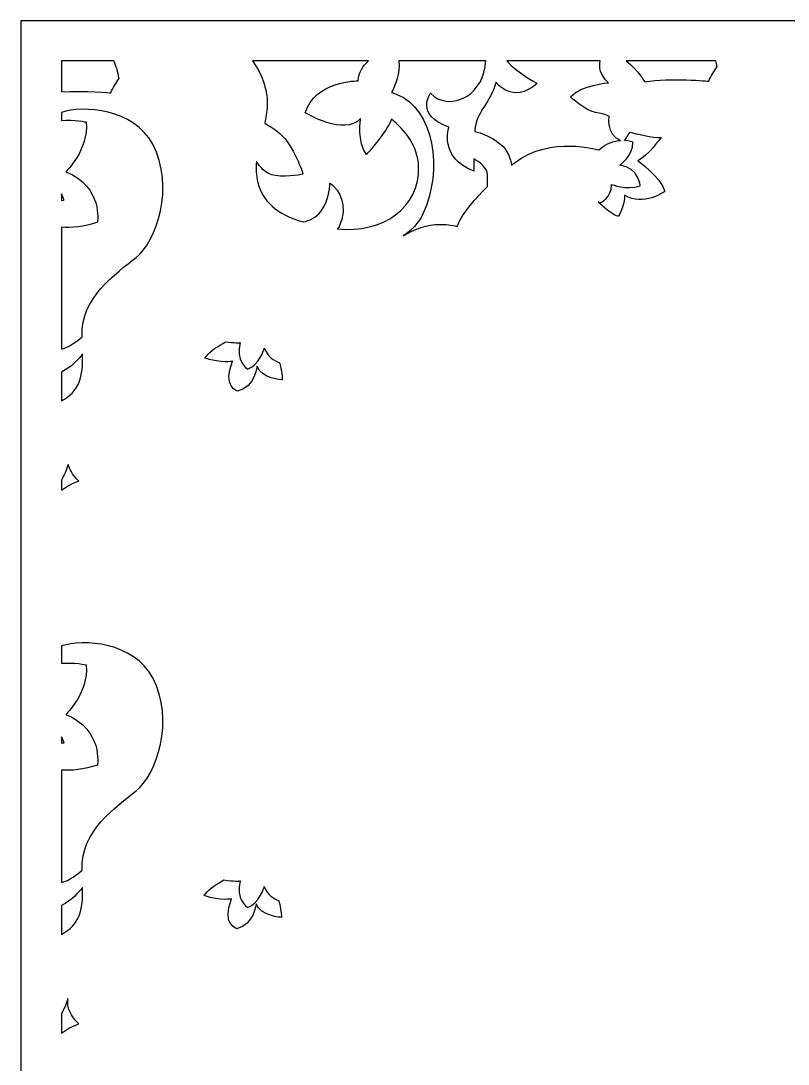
# Model space of a CAD drawing. Header units: centimetres. Extents: x -4.13 to 4.13, y -4.26 to 4.26.
# Drawn here: x -4.134 to -1, y 0 to 4.261 of the extents above; entities that cross this region are included whole.
import ezdxf

# ---------------------------------------------------------------- set-up
doc = ezdxf.new("R2010")
doc.units = ezdxf.units.CM
doc.header["$MEASUREMENT"] = 0
doc.layers.add('Layer 1', color=7, linetype='Continuous')

msp = doc.modelspace()

# ---------------------------------------------------------------- linework, layer by layer
at = {"layer": 'Layer 1', "color": 177}
for points, knots in [([(-4.13388, 4.26053), (-4.13388, 4.26053), (4.13389, 4.26053), (4.13389, 4.26053), (4.13389, 4.26053), (4.13389, 4.26053), (4.13389, -4.26054), (4.13389, -4.26054), (4.13389, -4.26054), (4.13389, -4.26054), (-4.13388, -4.26054), (-4.13388, -4.26054), (-4.13388, -4.26054), (-4.13388, -4.26054), (-4.13388, 4.26053), (-4.13388, 4.26053)], [0, 0, 0, 0, 0.2, 0.2, 0.2, 0.2, 0.4, 0.4, 0.4, 0.4, 0.6, 0.6, 0.6, 0.6, 1, 1, 1, 1]), ([(-3.96852, 4.09666), (-3.96852, 4.09666), (-3.75361, 4.09666), (-3.75361, 4.09666), (-3.75361, 4.09666), (-3.74433, 4.07467), (-3.73677, 4.05121), (-3.73323, 4.02788), (-3.73323, 4.02788), (-3.73305, 4.02676), (-3.73288, 4.02568), (-3.7327, 4.02463), (-3.7327, 4.02463), (-3.74537, 4.00726), (-3.75702, 3.98792), (-3.76692, 3.96636), (-3.76692, 3.96636), (-3.76692, 3.96636), (-3.87175, 3.97645), (-3.96852, 3.97003), (-3.96852, 3.97003), (-3.96852, 3.97003), (-3.96852, 4.09666), (-3.96852, 4.09666)], [0, 0, 0, 0, 0.1428571, 0.1428571, 0.1428571, 0.1428571, 0.2857143, 0.2857143, 0.2857143, 0.2857143, 0.4285714, 0.4285714, 0.4285714, 0.4285714, 0.5714286, 0.5714286, 0.5714286, 0.5714286, 0.7142857, 0.7142857, 0.7142857, 0.7142857, 1, 1, 1, 1]), ([(-3.1884, 4.09666), (-3.1884, 4.09666), (-2.71484, 4.09666), (-2.71484, 4.09666), (-2.71484, 4.09666), (-2.73661, 4.07679), (-2.75367, 4.05043), (-2.75626, 4.01598), (-2.75626, 4.01598), (-2.75626, 4.01598), (-2.9366, 4.01399), (-2.97227, 3.885), (-2.97227, 3.885), (-2.97227, 3.885), (-2.81175, 3.78776), (-2.74636, 3.86119), (-2.74636, 3.86119), (-2.74636, 3.86119), (-2.76221, 3.76394), (-2.72258, 3.71433), (-2.72258, 3.71433), (-2.72258, 3.71433), (-2.64254, 3.80301), (-2.61981, 3.85864), (-2.61981, 3.85864), (-2.56596, 3.81477), (-2.51246, 3.75024), (-2.50955, 3.66571), (-2.50955, 3.66571), (-2.50375, 3.49725), (-2.65642, 3.39117), (-2.84055, 3.41099), (-2.84055, 3.41099), (-2.83045, 3.42605), (-2.82077, 3.44873), (-2.81808, 3.48191), (-2.81808, 3.48191), (-2.81188, 3.55847), (-2.87181, 3.59779), (-2.87181, 3.59779), (-2.87181, 3.59779), (-2.87181, 3.59779), (-2.86974, 3.53364), (-2.909, 3.48191), (-2.909, 3.48191), (-2.9281, 3.45674), (-2.95699, 3.44481), (-2.98138, 3.43917), (-2.98138, 3.43917), (-3.08851, 3.4713), (-3.14652, 3.52251), (-3.16647, 3.60022), (-3.16647, 3.60022), (-3.17392, 3.62924), (-3.17469, 3.6578), (-3.17179, 3.68628), (-3.17179, 3.68628), (-3.16001, 3.66678), (-3.13484, 3.63453), (-3.09497, 3.62883), (-3.09497, 3.62883), (-3.03711, 3.62055), (-2.98132, 3.63503), (-2.98132, 3.63503), (-2.98132, 3.63503), (-2.98132, 3.63503), (-3.02058, 3.75505), (-3.07637, 3.80058), (-3.07637, 3.80058), (-3.09318, 3.81429), (-3.11432, 3.82951), (-3.13789, 3.84232), (-3.13789, 3.84232), (-3.13296, 3.86536), (-3.12912, 3.88879), (-3.12783, 3.91278), (-3.12783, 3.91278), (-3.12493, 3.96639), (-3.14387, 4.03831), (-3.1884, 4.09666)], [0, 0, 0, 0, 0.047619, 0.047619, 0.047619, 0.047619, 0.0952381, 0.0952381, 0.0952381, 0.0952381, 0.1428571, 0.1428571, 0.1428571, 0.1428571, 0.1904762, 0.1904762, 0.1904762, 0.1904762, 0.2380952, 0.2380952, 0.2380952, 0.2380952, 0.2857143, 0.2857143, 0.2857143, 0.2857143, 0.3333333, 0.3333333, 0.3333333, 0.3333333, 0.3809524, 0.3809524, 0.3809524, 0.3809524, 0.4285714, 0.4285714, 0.4285714, 0.4285714, 0.4761905, 0.4761905, 0.4761905, 0.4761905, 0.5238095, 0.5238095, 0.5238095, 0.5238095, 0.5714286, 0.5714286, 0.5714286, 0.5714286, 0.6190476, 0.6190476, 0.6190476, 0.6190476, 0.6666667, 0.6666667, 0.6666667, 0.6666667, 0.7142857, 0.7142857, 0.7142857, 0.7142857, 0.7619048, 0.7619048, 0.7619048, 0.7619048, 0.8095238, 0.8095238, 0.8095238, 0.8095238, 0.8571429, 0.8571429, 0.8571429, 0.8571429, 0.9047619, 0.9047619, 0.9047619, 0.9047619, 1, 1, 1, 1]), ([(-2.58993, 4.09666), (-2.58993, 4.09666), (-2.23554, 4.09666), (-2.23554, 4.09666), (-2.23554, 4.09666), (-2.23619, 4.08858), (-2.23706, 4.08051), (-2.23821, 4.07247), (-2.23821, 4.07247), (-2.25573, 3.94962), (-2.38592, 3.88945), (-2.46102, 3.96467), (-2.46102, 3.96467), (-2.46102, 3.96467), (-2.52612, 3.87441), (-2.38592, 3.82677), (-2.38592, 3.82677), (-2.38592, 3.82677), (-2.42848, 3.70142), (-2.28327, 3.64626), (-2.28327, 3.64626), (-2.28327, 3.64626), (-2.28422, 3.6674), (-2.28447, 3.69685), (-2.28447, 3.69685), (-2.26255, 3.68488), (-2.22841, 3.66142), (-2.22841, 3.63145), (-2.22841, 3.63145), (-2.22841, 3.61317), (-2.22841, 3.59671), (-2.22841, 3.58369), (-2.22841, 3.58369), (-2.29112, 3.52179), (-2.33822, 3.46085), (-2.35151, 3.42098), (-2.35151, 3.42098), (-2.37639, 3.4267), (-2.40027, 3.42984), (-2.42229, 3.42953), (-2.42229, 3.42953), (-2.47347, 3.42881), (-2.52579, 3.41061), (-2.57326, 3.38235), (-2.57326, 3.38235), (-2.53814, 3.40406), (-2.50975, 3.43351), (-2.49171, 3.47222), (-2.49171, 3.47222), (-2.40848, 3.65083), (-2.44712, 3.90088), (-2.59872, 3.96041), (-2.59872, 3.96041), (-2.60626, 3.96337), (-2.61336, 3.96593), (-2.62008, 3.96817), (-2.62008, 3.96817), (-2.60392, 3.99801), (-2.58495, 4.04617), (-2.58993, 4.09666)], [0, 0, 0, 0, 0.0625, 0.0625, 0.0625, 0.0625, 0.125, 0.125, 0.125, 0.125, 0.1875, 0.1875, 0.1875, 0.1875, 0.25, 0.25, 0.25, 0.25, 0.3125, 0.3125, 0.3125, 0.3125, 0.375, 0.375, 0.375, 0.375, 0.4375, 0.4375, 0.4375, 0.4375, 0.5, 0.5, 0.5, 0.5, 0.5625, 0.5625, 0.5625, 0.5625, 0.625, 0.625, 0.625, 0.625, 0.6875, 0.6875, 0.6875, 0.6875, 0.75, 0.75, 0.75, 0.75, 0.8125, 0.8125, 0.8125, 0.8125, 0.875, 0.875, 0.875, 0.875, 1, 1, 1, 1]), ([(-2.14984, 4.09666), (-2.14984, 4.09666), (-1.76845, 4.09666), (-1.76845, 4.09666), (-1.76845, 4.09666), (-1.77328, 4.07204), (-1.76907, 4.03983), (-1.73442, 4.00761), (-1.73442, 4.00761), (-1.73442, 4.00761), (-1.84659, 3.9991), (-1.88908, 3.94974), (-1.88908, 3.94974), (-1.88908, 3.94974), (-1.833, 3.89527), (-1.78711, 3.88676), (-1.78711, 3.88676), (-1.74122, 3.87825), (-1.73102, 3.86974), (-1.73102, 3.86974), (-1.73102, 3.86974), (-1.73102, 3.86974), (-1.74471, 3.79632), (-1.68496, 3.77216), (-1.68496, 3.77216), (-1.71061, 3.77084), (-1.74267, 3.76194), (-1.77302, 3.73338), (-1.77302, 3.73338), (-1.77302, 3.73338), (-1.97119, 3.79292), (-2.11585, 3.68179), (-2.11585, 3.68179), (-2.12084, 3.67796), (-2.1258, 3.67408), (-2.13073, 3.67016), (-2.13073, 3.67016), (-2.1335, 3.69763), (-2.14444, 3.7319), (-2.17728, 3.75857), (-2.17728, 3.75857), (-2.2142, 3.78855), (-2.25339, 3.8027), (-2.28044, 3.80933), (-2.28044, 3.80933), (-2.27981, 3.81539), (-2.27909, 3.82123), (-2.27827, 3.82677), (-2.27827, 3.82677), (-2.26825, 3.89447), (-2.21568, 3.92706), (-2.19315, 4.0098), (-2.19315, 4.0098), (-2.19315, 4.0098), (-2.12805, 3.91703), (-2.02541, 4.00478), (-2.02541, 4.00478), (-2.02541, 4.00478), (-2.11188, 4.0518), (-2.14984, 4.09666)], [0, 0, 0, 0, 0.0625, 0.0625, 0.0625, 0.0625, 0.125, 0.125, 0.125, 0.125, 0.1875, 0.1875, 0.1875, 0.1875, 0.25, 0.25, 0.25, 0.25, 0.3125, 0.3125, 0.3125, 0.3125, 0.375, 0.375, 0.375, 0.375, 0.4375, 0.4375, 0.4375, 0.4375, 0.5, 0.5, 0.5, 0.5, 0.5625, 0.5625, 0.5625, 0.5625, 0.625, 0.625, 0.625, 0.625, 0.6875, 0.6875, 0.6875, 0.6875, 0.75, 0.75, 0.75, 0.75, 0.8125, 0.8125, 0.8125, 0.8125, 0.875, 0.875, 0.875, 0.875, 1, 1, 1, 1]), ([(-1.66244, 4.09666), (-1.66244, 4.09666), (-1.29547, 4.09666), (-1.29547, 4.09666), (-1.29547, 4.09666), (-1.29373, 4.08964), (-1.2923, 4.0826), (-1.29123, 4.07556), (-1.29123, 4.07556), (-1.29105, 4.07443), (-1.29088, 4.07336), (-1.2907, 4.0723), (-1.2907, 4.0723), (-1.30337, 4.05493), (-1.31502, 4.03559), (-1.32491, 4.01404), (-1.32491, 4.01404), (-1.32491, 4.01404), (-1.47948, 4.02892), (-1.58649, 4.01106), (-1.58649, 4.01106), (-1.58649, 4.01106), (-1.61089, 4.05737), (-1.66244, 4.09666)], [0, 0, 0, 0, 0.1428571, 0.1428571, 0.1428571, 0.1428571, 0.2857143, 0.2857143, 0.2857143, 0.2857143, 0.4285714, 0.4285714, 0.4285714, 0.4285714, 0.5714286, 0.5714286, 0.5714286, 0.5714286, 0.7142857, 0.7142857, 0.7142857, 0.7142857, 1, 1, 1, 1]), ([(-3.96852, 2.92034), (-3.96852, 2.92034), (-3.96852, 3.41745), (-3.96852, 3.41745), (-3.96852, 3.41745), (-3.92848, 3.41522), (-3.87748, 3.41886), (-3.82111, 3.43824), (-3.82111, 3.43824), (-3.82111, 3.43824), (-3.79734, 3.58113), (-3.94992, 3.64463), (-3.94992, 3.64463), (-3.94992, 3.64463), (-3.85679, 3.73394), (-3.86669, 3.84705), (-3.86669, 3.84705), (-3.86669, 3.84705), (-3.91428, 3.85877), (-3.96852, 3.8538), (-3.96852, 3.8538), (-3.96852, 3.8538), (-3.96852, 3.88643), (-3.96852, 3.88643), (-3.96852, 3.88643), (-3.87877, 3.91654), (-3.67369, 3.90174), (-3.5955, 3.75659), (-3.5955, 3.75659), (-3.50269, 3.5843), (-3.58157, 3.35912), (-3.66315, 3.29444), (-3.66315, 3.29444), (-3.74473, 3.22977), (-3.89089, 3.12765), (-3.88409, 2.97446), (-3.88409, 2.97446), (-3.88403, 2.97299), (-3.88397, 2.97154), (-3.8839, 2.97008), (-3.8839, 2.97008), (-3.90073, 2.95543), (-3.93609, 2.92748), (-3.96852, 2.92034)], [0, 0, 0, 0, 0.0833333, 0.0833333, 0.0833333, 0.0833333, 0.1666667, 0.1666667, 0.1666667, 0.1666667, 0.25, 0.25, 0.25, 0.25, 0.3333333, 0.3333333, 0.3333333, 0.3333333, 0.4166667, 0.4166667, 0.4166667, 0.4166667, 0.5, 0.5, 0.5, 0.5, 0.5833333, 0.5833333, 0.5833333, 0.5833333, 0.6666667, 0.6666667, 0.6666667, 0.6666667, 0.75, 0.75, 0.75, 0.75, 0.8333333, 0.8333333, 0.8333333, 0.8333333, 1, 1, 1, 1]), ([(-1.64559, 3.8056), (-1.6565, 3.79029), (-1.66497, 3.77808), (-1.66911, 3.77207), (-1.66911, 3.77207), (-1.64813, 3.77075), (-1.63431, 3.76514), (-1.63431, 3.76514), (-1.63431, 3.76514), (-1.63431, 3.70759), (-1.68781, 3.67186), (-1.68781, 3.67186), (-1.68781, 3.67186), (-1.60855, 3.65996), (-1.60458, 3.58653), (-1.60458, 3.58653), (-1.60458, 3.58653), (-1.66205, 3.56867), (-1.7215, 3.59248), (-1.7215, 3.59248), (-1.7215, 3.59248), (-1.7215, 3.5389), (-1.76708, 3.51707), (-1.76708, 3.51707), (-1.76708, 3.51707), (-1.77044, 3.51903), (-1.77355, 3.52116), (-1.77647, 3.52345), (-1.77647, 3.52345), (-1.76894, 3.51438), (-1.75851, 3.50373), (-1.74409, 3.49202), (-1.74409, 3.49202), (-1.69895, 3.45537), (-1.69163, 3.46392), (-1.69163, 3.46392), (-1.69163, 3.46392), (-1.66601, 3.51646), (-1.66845, 3.54853), (-1.66845, 3.54853), (-1.66845, 3.54853), (-1.59158, 3.50088), (-1.50374, 3.56411), (-1.50374, 3.56411), (-1.50374, 3.56411), (-1.52204, 3.6252), (-1.61477, 3.68873), (-1.61477, 3.68873), (-1.61477, 3.68873), (-1.57328, 3.70828), (-1.5196, 3.78403), (-1.5196, 3.78403), (-1.5196, 3.78403), (-1.55175, 3.78195), (-1.6245, 3.80011), (-1.64559, 3.8056)], [0, 0, 0, 0, 0.0666667, 0.0666667, 0.0666667, 0.0666667, 0.1333333, 0.1333333, 0.1333333, 0.1333333, 0.2, 0.2, 0.2, 0.2, 0.2666667, 0.2666667, 0.2666667, 0.2666667, 0.3333333, 0.3333333, 0.3333333, 0.3333333, 0.4, 0.4, 0.4, 0.4, 0.4666667, 0.4666667, 0.4666667, 0.4666667, 0.5333333, 0.5333333, 0.5333333, 0.5333333, 0.6, 0.6, 0.6, 0.6, 0.6666667, 0.6666667, 0.6666667, 0.6666667, 0.7333333, 0.7333333, 0.7333333, 0.7333333, 0.8, 0.8, 0.8, 0.8, 0.8666667, 0.8666667, 0.8666667, 0.8666667, 1, 1, 1, 1]), ([(-3.96852, 3.52694), (-3.96852, 3.52694), (-3.96852, 3.55386), (-3.96852, 3.55386), (-3.96852, 3.55386), (-3.96373, 3.54566), (-3.95988, 3.53735), (-3.95741, 3.52907), (-3.95741, 3.52907), (-3.95741, 3.52907), (-3.96144, 3.52806), (-3.96852, 3.52694)], [0, 0, 0, 0, 0.25, 0.25, 0.25, 0.25, 0.5, 0.5, 0.5, 0.5, 1, 1, 1, 1]), ([(-3.07717, 2.86439), (-3.09876, 2.87183), (-3.12616, 2.88806), (-3.1399, 2.92345), (-3.1399, 2.92345), (-3.1399, 2.92345), (-3.16106, 2.85106), (-3.20866, 2.8387), (-3.20866, 2.8387), (-3.20866, 2.8387), (-3.25803, 2.87401), (-3.23863, 2.9464), (-3.23863, 2.9464), (-3.23863, 2.9464), (-3.26076, 2.94467), (-3.29821, 2.94982), (-3.29821, 2.94982), (-3.30289, 2.94647), (-3.31219, 2.94039), (-3.33059, 2.92976), (-3.33059, 2.92976), (-3.36497, 2.9099), (-3.38216, 2.88341), (-3.38216, 2.88341), (-3.38216, 2.88341), (-3.31341, 2.8609), (-3.26977, 2.87017), (-3.26977, 2.87017), (-3.26977, 2.87017), (-3.31208, 2.76689), (-3.24861, 2.74835), (-3.24861, 2.74835), (-3.24861, 2.74835), (-3.17721, 2.76556), (-3.16928, 2.85031), (-3.16928, 2.85031), (-3.16928, 2.85031), (-3.15209, 2.79867), (-3.06614, 2.79469), (-3.06614, 2.79469), (-3.06614, 2.79469), (-3.06514, 2.81366), (-3.07316, 2.84842), (-3.07717, 2.86439)], [0, 0, 0, 0, 0.0833333, 0.0833333, 0.0833333, 0.0833333, 0.1666667, 0.1666667, 0.1666667, 0.1666667, 0.25, 0.25, 0.25, 0.25, 0.3333333, 0.3333333, 0.3333333, 0.3333333, 0.4166667, 0.4166667, 0.4166667, 0.4166667, 0.5, 0.5, 0.5, 0.5, 0.5833333, 0.5833333, 0.5833333, 0.5833333, 0.6666667, 0.6666667, 0.6666667, 0.6666667, 0.75, 0.75, 0.75, 0.75, 0.8333333, 0.8333333, 0.8333333, 0.8333333, 1, 1, 1, 1]), ([(-3.96852, 2.70839), (-3.96852, 2.70839), (-3.96852, 2.82648), (-3.96852, 2.82648), (-3.96852, 2.82648), (-3.92579, 2.84794), (-3.89734, 2.87925), (-3.88156, 2.90056), (-3.88156, 2.90056), (-3.88044, 2.8076), (-3.89303, 2.74817), (-3.96852, 2.70839)], [0, 0, 0, 0, 0.25, 0.25, 0.25, 0.25, 0.5, 0.5, 0.5, 0.5, 1, 1, 1, 1]), ([(-3.96852, 2.34333), (-3.96852, 2.34333), (-3.96852, 2.38536), (-3.96852, 2.38536), (-3.96852, 2.38536), (-3.95759, 2.40375), (-3.94835, 2.42387), (-3.94162, 2.4457), (-3.94162, 2.4457), (-3.94127, 2.44681), (-3.94094, 2.44793), (-3.94061, 2.44903), (-3.94061, 2.44903), (-3.93952, 2.44381), (-3.93794, 2.43878), (-3.93574, 2.43407), (-3.93574, 2.43407), (-3.9253, 2.41166), (-3.91107, 2.39423), (-3.8976, 2.38131), (-3.8976, 2.38131), (-3.9238, 2.37192), (-3.94714, 2.35881), (-3.96852, 2.34333)], [0, 0, 0, 0, 0.1428571, 0.1428571, 0.1428571, 0.1428571, 0.2857143, 0.2857143, 0.2857143, 0.2857143, 0.4285714, 0.4285714, 0.4285714, 0.4285714, 0.5714286, 0.5714286, 0.5714286, 0.5714286, 0.7142857, 0.7142857, 0.7142857, 0.7142857, 1, 1, 1, 1]), ([(-3.96852, 0.74174), (-3.96852, 0.74174), (-3.96852, 1.20063), (-3.96852, 1.20063), (-3.96852, 1.20063), (-3.92848, 1.1984), (-3.87748, 1.20203), (-3.82111, 1.22141), (-3.82111, 1.22141), (-3.82111, 1.22141), (-3.79734, 1.36429), (-3.94992, 1.4278), (-3.94992, 1.4278), (-3.94992, 1.4278), (-3.85679, 1.5171), (-3.86669, 1.63022), (-3.86669, 1.63022), (-3.86669, 1.63022), (-3.91428, 1.64195), (-3.96852, 1.63698), (-3.96852, 1.63698), (-3.96852, 1.63698), (-3.96852, 1.70784), (-3.96852, 1.70784), (-3.96852, 1.70784), (-3.87877, 1.73794), (-3.67369, 1.72314), (-3.5955, 1.578), (-3.5955, 1.578), (-3.50269, 1.4057), (-3.58157, 1.18053), (-3.66315, 1.11585), (-3.66315, 1.11585), (-3.74473, 1.05117), (-3.89089, 0.94905), (-3.88409, 0.79587), (-3.88409, 0.79587), (-3.88403, 0.7944), (-3.88397, 0.79295), (-3.8839, 0.79149), (-3.8839, 0.79149), (-3.90073, 0.77683), (-3.93609, 0.74889), (-3.96852, 0.74174)], [0, 0, 0, 0, 0.0833333, 0.0833333, 0.0833333, 0.0833333, 0.1666667, 0.1666667, 0.1666667, 0.1666667, 0.25, 0.25, 0.25, 0.25, 0.3333333, 0.3333333, 0.3333333, 0.3333333, 0.4166667, 0.4166667, 0.4166667, 0.4166667, 0.5, 0.5, 0.5, 0.5, 0.5833333, 0.5833333, 0.5833333, 0.5833333, 0.6666667, 0.6666667, 0.6666667, 0.6666667, 0.75, 0.75, 0.75, 0.75, 0.8333333, 0.8333333, 0.8333333, 0.8333333, 1, 1, 1, 1]), ([(-3.96852, 1.31012), (-3.96852, 1.31012), (-3.96852, 1.33703), (-3.96852, 1.33703), (-3.96852, 1.33703), (-3.96373, 1.32883), (-3.95988, 1.32051), (-3.95741, 1.31224), (-3.95741, 1.31224), (-3.95741, 1.31224), (-3.96144, 1.31123), (-3.96852, 1.31012)], [0, 0, 0, 0, 0.25, 0.25, 0.25, 0.25, 0.5, 0.5, 0.5, 0.5, 1, 1, 1, 1]), ([(-3.08031, 0.6671), (-3.10136, 0.675), (-3.12682, 0.69133), (-3.1399, 0.72502), (-3.1399, 0.72502), (-3.1399, 0.72502), (-3.16106, 0.65263), (-3.20866, 0.64027), (-3.20866, 0.64027), (-3.20866, 0.64027), (-3.25803, 0.67558), (-3.23863, 0.74797), (-3.23863, 0.74797), (-3.23863, 0.74797), (-3.26338, 0.74604), (-3.30484, 0.75236), (-3.30484, 0.75236), (-3.31016, 0.74876), (-3.31913, 0.7431), (-3.33421, 0.73439), (-3.33421, 0.73439), (-3.36859, 0.71453), (-3.38578, 0.68804), (-3.38578, 0.68804), (-3.38578, 0.68804), (-3.31702, 0.66553), (-3.27339, 0.6748), (-3.27339, 0.6748), (-3.27339, 0.6748), (-3.3157, 0.57152), (-3.25223, 0.55298), (-3.25223, 0.55298), (-3.25223, 0.55298), (-3.18083, 0.57019), (-3.1729, 0.65494), (-3.1729, 0.65494), (-3.1729, 0.65494), (-3.15571, 0.6033), (-3.06976, 0.59932), (-3.06976, 0.59932), (-3.06976, 0.59932), (-3.0688, 0.61756), (-3.07618, 0.6504), (-3.08031, 0.6671)], [0, 0, 0, 0, 0.0833333, 0.0833333, 0.0833333, 0.0833333, 0.1666667, 0.1666667, 0.1666667, 0.1666667, 0.25, 0.25, 0.25, 0.25, 0.3333333, 0.3333333, 0.3333333, 0.3333333, 0.4166667, 0.4166667, 0.4166667, 0.4166667, 0.5, 0.5, 0.5, 0.5, 0.5833333, 0.5833333, 0.5833333, 0.5833333, 0.6666667, 0.6666667, 0.6666667, 0.6666667, 0.75, 0.75, 0.75, 0.75, 0.8333333, 0.8333333, 0.8333333, 0.8333333, 1, 1, 1, 1]), ([(-3.96852, 0.52981), (-3.96852, 0.52981), (-3.96852, 0.64789), (-3.96852, 0.64789), (-3.96852, 0.64789), (-3.92579, 0.66935), (-3.89734, 0.70065), (-3.88156, 0.72197), (-3.88156, 0.72197), (-3.88044, 0.62901), (-3.89303, 0.56959), (-3.96852, 0.52981)], [0, 0, 0, 0, 0.25, 0.25, 0.25, 0.25, 0.5, 0.5, 0.5, 0.5, 1, 1, 1, 1]), ([(-3.96852, 0.1265), (-3.96852, 0.1265), (-3.96852, 0.20677), (-3.96852, 0.20677), (-3.96852, 0.20677), (-3.95759, 0.22516), (-3.94835, 0.24527), (-3.94162, 0.26711), (-3.94162, 0.26711), (-3.94155, 0.26731), (-3.94149, 0.26752), (-3.94143, 0.26773), (-3.94143, 0.26773), (-3.94365, 0.24964), (-3.94261, 0.23198), (-3.93574, 0.21724), (-3.93574, 0.21724), (-3.9253, 0.19483), (-3.91107, 0.1774), (-3.8976, 0.16448), (-3.8976, 0.16448), (-3.9238, 0.15509), (-3.94714, 0.14198), (-3.96852, 0.1265)], [0, 0, 0, 0, 0.1428571, 0.1428571, 0.1428571, 0.1428571, 0.2857143, 0.2857143, 0.2857143, 0.2857143, 0.4285714, 0.4285714, 0.4285714, 0.4285714, 0.5714286, 0.5714286, 0.5714286, 0.5714286, 0.7142857, 0.7142857, 0.7142857, 0.7142857, 1, 1, 1, 1])]:
    msp.add_open_spline(points, degree=3, knots=knots, dxfattribs=at)

doc.saveas('drawing.dxf')
